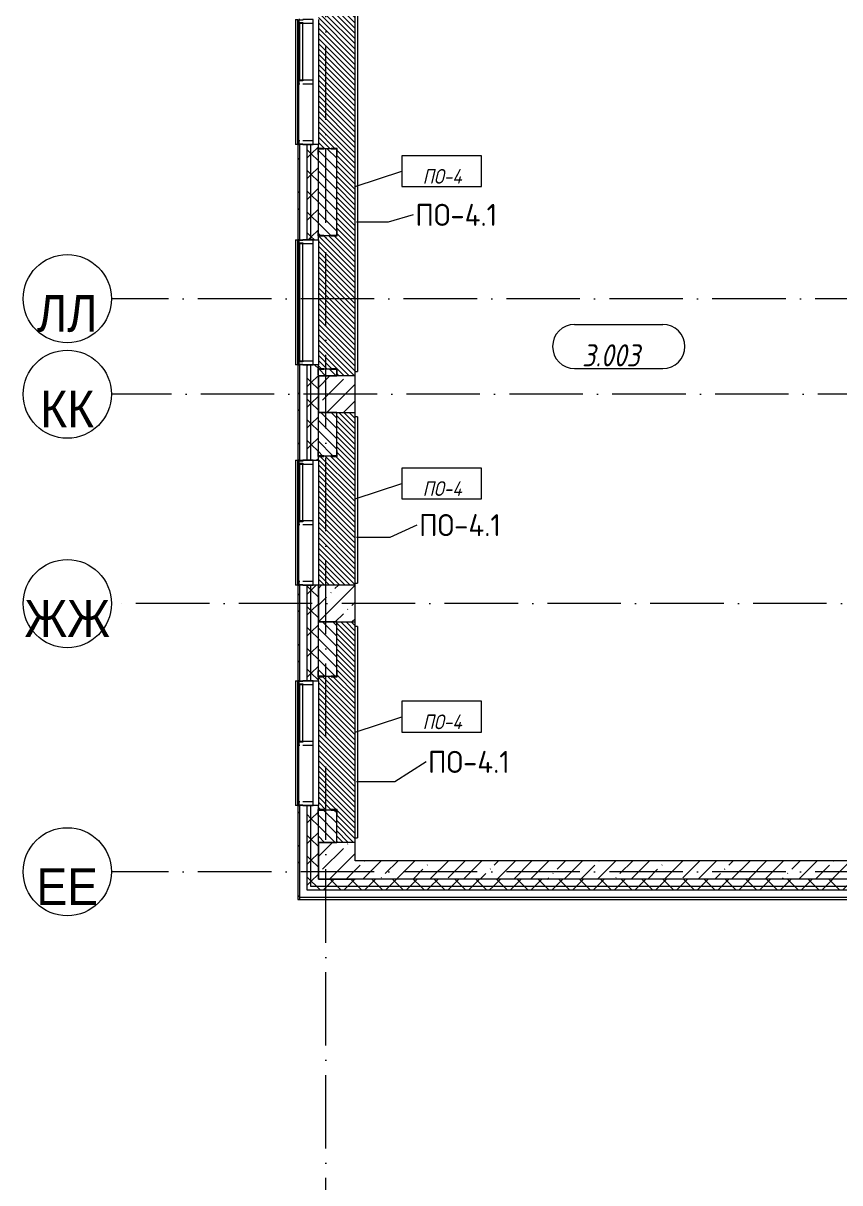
# Model space of a CAD drawing. Header units: millimetres. Extents: x -6467 to 106027, y -7090 to 195095.
# Drawn here: x -6358 to 4756, y 153661 to 169445 of the extents above; entities that cross this region are included whole.
import ezdxf

# ---------------------------------------------------------------- set-up
doc = ezdxf.new("R2010")
doc.units = ezdxf.units.MM
doc.linetypes.add('50_200_ШТРИХ_1Т_ш5_п1_п1_', pattern=[1400, 1000, -200, 0, -200])
for name, color, linetype, lineweight, true_color in [('A-AREA-IDEN-1', 7, 'Continuous', 9, 0xaaaaaa), ('A-FLOR-PATT-1', 7, 'Continuous', 5, 0xd61c12), ('A-GENM-1', 7, 'Continuous', 9, 0xaaaaaa), ('A-GENM-2', 7, 'Continuous', 20, 0xaaaaaa), ('A-WALL-2', 7, 'Continuous', 5, 0xaaaaaa), ('Оси-1', 7, 'Continuous', 20, 0xaaaaaa), ('Оси-2', 7, 'Continuous', 9, 0xaaaaaa), ('Оси-3', 7, '50_200_ШТРИХ_1Т_ш5_п1_п1_', 9, 0xaaaaaa)]:
    doc.layers.add(name, color=color, linetype=linetype, lineweight=lineweight, true_color=true_color)
for name, color, linetype, lineweight in [('A-FLOR', 7, 'Continuous', 9), ('A-FLOR-IDEN', 7, 'Continuous', 9), ('A-GLAZ', 7, 'Continuous', 5), ('A-GLAZ-CWMG', 7, 'Continuous', 9), ('A-GLAZ-CWMG-1', 7, 'Continuous', 20), ('A-WALL', 7, 'Continuous', 5), ('A-WALL-FNSH-1', 7, 'Continuous', 5), ('A-WALL-IDEN', 7, 'Continuous', 9), ('I-WALL', 7, 'Continuous', 5), ('S-COLS', 7, 'Continuous', 9), ('S-COLS-1', 7, 'Continuous', 5)]:
    doc.layers.add(name, color=color, linetype=linetype, lineweight=lineweight)
doc.styles.add('Arial', font='arial.ttf', dxfattribs={"width": 0.9, "height": 500})
doc.styles.add('GOST Common', font='', dxfattribs={"height": 300})
doc.styles.add('GOST Common_I', font='', dxfattribs={"width": 0.9, "height": 200})
doc.styles.add('ISOCPEUR_I_1', font='isocpeui.ttf', dxfattribs={"width": 0.85, "height": 2.5})
doc.styles.get('GOST Common').set_extended_font_data('GOST Common')
doc.styles.get('GOST Common_I').set_extended_font_data('GOST Common', italic=True)
pattern_1 = [(45, (109.45, 102614.03), (-228.0985, 228.0985), []), (45, (337.55, 102614.03), (-228.0985, 228.0985), [403.225, -80.645, 6.706, -73.939])]
pattern_2 = [(45, (109.45, 102614.03), (-141.42136, 141.42136), []), (135, (109.45, 102614.03), (-141.42136, -141.42136), [])]

# ---------------------------------------------------------------- blocks, each defined once
blk = doc.blocks.new('Прямоугольный импост - Импост структурный с накладкой - 180мм-22437111-АИ_План этажа Радиаторы_3')
at = {"layer": 'A-GLAZ-CWMG-1'}
for p, q in [((-50, 0), (-50, 17)), ((-50, 17), (0, 17)), ((0, 0), (-10, 0)), ((-10, 0), (-10, -40)), ((0, 17), (0, 0)), ((-50, -180), (-50, -40)), ((-10, -40), (0, -40)), ((0, -40), (0, -180)), ((0, -180), (-50, -180))]:
    blk.add_line(p, q, dxfattribs=at)
blk = doc.blocks.new('Прямоугольный импост - Импост структурный с накладкой - 180мм-V177-АИ_План этажа Радиаторы_3')
at = {"layer": 'A-GLAZ-CWMG'}
for p, q in [((-2717, 7957), (-2717, 8732)), ((-2700, 8732), (-2660, 8732)), ((-2700, 7957), (-2700, 8732)), ((-2660, 7957), (-2660, 8732)), ((-2520, 7957), (-2520, 8732)), ((-2660, 7957), (-2700, 7957))]:
    blk.add_line(p, q, dxfattribs=at)
blk = doc.blocks.new('Прямоугольный импост - Импост структурный с накладкой - 180мм-22437098-АИ_План этажа Радиаторы_3')
at = {"layer": 'A-GLAZ-CWMG-1'}
for p, q in [((-50, 0), (-50, 17)), ((-50, 17), (0, 17)), ((-40, 0), (-50, 0)), ((-40, -40), (-40, 0)), ((0, 0), (-10, 0)), ((-10, 0), (-10, -40)), ((0, 17), (0, 0)), ((-50, -180), (-50, -40)), ((-50, -40), (-40, -40)), ((-10, -40), (0, -40)), ((0, -40), (0, -180)), ((0, -180), (-50, -180))]:
    blk.add_line(p, q, dxfattribs=at)
blk = doc.blocks.new('Прямоугольный импост - Импост структурный с накладкой - 180мм-22437099-АИ_План этажа Радиаторы_3')
at = {"layer": 'A-GLAZ-CWMG-1'}
for p, q in [((0, 17), (-50, 17)), ((-50, 17), (-50, 0)), ((-50, 0), (-40, 0)), ((-40, 0), (-40, -40)), ((-10, -40), (-10, 0)), ((-10, 0), (0, 0)), ((0, 0), (0, 17)), ((-40, -40), (-50, -40)), ((-50, -40), (-50, -180)), ((0, -40), (-10, -40)), ((0, -180), (0, -40)), ((-50, -180), (0, -180))]:
    blk.add_line(p, q, dxfattribs=at)
blk = doc.blocks.new('Прямоугольный импост - Импост структурный с накладкой - 180мм-V178-АИ_План этажа Радиаторы_3')
at = {"layer": 'A-GLAZ-CWMG'}
for p, q in [((-2717, 62231), (-2717, 63831)), ((-2700, 63831), (-2660, 63831)), ((-2700, 62231), (-2700, 63831)), ((-2660, 62231), (-2660, 63831)), ((-2520, 62231), (-2520, 63831)), ((-2660, 62231), (-2700, 62231))]:
    blk.add_line(p, q, dxfattribs=at)
blk = doc.blocks.new('Прямоугольный импост - Импост структурный с накладкой - 180мм-V176-АИ_План этажа Радиаторы_3')
at = {"layer": 'A-GLAZ-CWMG'}
for p, q in [((6638, 55111), (5863, 55111)), ((6638, 54914), (5863, 54914))]:
    blk.add_line(p, q, dxfattribs=at)
blk = doc.blocks.new('Прямоугольный импост - Импост структурный с накладкой - 180мм-V179-АИ_План этажа Радиаторы_3')
at = {"layer": 'A-GLAZ-CWMG-1'}
for p, q in [((-25, 0), (-25, 17)), ((-25, 17), (25, 17)), ((-15, 0), (-25, 0)), ((-15, -40), (-15, 0)), ((25, 17), (25, 0)), ((-25, -180), (-25, -40)), ((-25, -40), (-15, -40)), ((25, -40), (25, -180)), ((25, -180), (-25, -180))]:
    blk.add_line(p, q, dxfattribs=at)
blk = doc.blocks.new('Прямоугольный импост - Импост структурный с накладкой - 180мм-22437157-АИ_План этажа Радиаторы_3')
at = {"layer": 'A-GLAZ-CWMG-1'}
for p, q in [((0, 17), (-50, 17)), ((-50, 17), (-50, 0)), ((-50, 0), (-40, 0)), ((-40, 0), (-40, -40)), ((-10, -40), (-10, 0)), ((-10, 0), (0, 0)), ((0, 0), (0, 17)), ((-40, -40), (-50, -40)), ((-50, -40), (-50, -180)), ((0, -40), (-10, -40)), ((0, -180), (0, -40)), ((-50, -180), (0, -180))]:
    blk.add_line(p, q, dxfattribs=at)
blk = doc.blocks.new('Фахверк _газобетон торцы_549 - Фахверк _газобетон торцы_-25581560-АИ_План этажа Радиаторы_3')
at = {"layer": 'A-GENM-2'}
for p, q in [((89406, 156989), (89325, 156989)), ((89325, 156989), (89325, 156983)), ((89325, 156983), (89400, 156983)), ((89400, 156983), (89400, 156908)), ((89400, 156908), (89406, 156908)), ((89406, 156908), (89406, 156989)), ((89406, 156808), (89400, 156808)), ((89400, 156808), (89400, 156733)), ((89406, 156727), (89406, 156808)), ((89400, 156733), (89325, 156733)), ((89325, 156733), (89325, 156727)), ((89325, 156727), (89406, 156727))]:
    blk.add_line(p, q, dxfattribs=at)
blk = doc.blocks.new('Фахверк _газобетон торцы_550 - Фахверк _газобетон торцы_-25581580-АИ_План этажа Радиаторы_3')
at = {"layer": 'A-GENM-2'}
for p, q in [((89406, 11135), (89325, 11135)), ((89325, 11135), (89325, 11129)), ((89325, 11129), (89400, 11129)), ((89400, 11129), (89400, 11054)), ((89400, 11054), (89406, 11054)), ((89406, 11054), (89406, 11135)), ((89400, 10954), (89400, 10879)), ((89406, 10954), (89400, 10954)), ((89406, 10873), (89406, 10954)), ((89400, 10879), (89325, 10879)), ((89325, 10879), (89325, 10873)), ((89325, 10873), (89406, 10873))]:
    blk.add_line(p, q, dxfattribs=at)
blk = doc.blocks.new('Фахверк _газобетон торцы_551 - Фахверк _газобетон торцы_-25581600-АИ_План этажа Радиаторы_3')
at = {"layer": 'A-GENM-2'}
for p, q in [((89406, 156989), (89325, 156989)), ((89325, 156989), (89325, 156983)), ((89325, 156983), (89400, 156983)), ((89400, 156983), (89400, 156908)), ((89400, 156908), (89406, 156908)), ((89406, 156908), (89406, 156989)), ((89406, 156808), (89400, 156808)), ((89400, 156808), (89400, 156733)), ((89406, 156727), (89406, 156808)), ((89400, 156733), (89325, 156733)), ((89325, 156733), (89325, 156727)), ((89325, 156727), (89406, 156727))]:
    blk.add_line(p, q, dxfattribs=at)
blk = doc.blocks.new('Фахверк _газобетон торцы_552 - Фахверк _газобетон торцы_-25581620-АИ_План этажа Радиаторы_3')
at = {"layer": 'A-GENM-2'}
for p, q in [((89406, 11135), (89325, 11135)), ((89325, 11135), (89325, 11129)), ((89325, 11129), (89400, 11129)), ((89400, 11129), (89400, 11054)), ((89400, 11054), (89406, 11054)), ((89406, 11054), (89406, 11135)), ((89400, 10954), (89400, 10879)), ((89406, 10954), (89400, 10954)), ((89406, 10873), (89406, 10954)), ((89400, 10879), (89325, 10879)), ((89325, 10879), (89325, 10873)), ((89325, 10873), (89406, 10873))]:
    blk.add_line(p, q, dxfattribs=at)
blk = doc.blocks.new('Фахверк _газобетон торцы_553 - Фахверк _газобетон торцы_-25581640-АИ_План этажа Радиаторы_3')
at = {"layer": 'A-GENM-2'}
for p, q in [((89406, 11135), (89325, 11135)), ((89325, 11135), (89325, 11129)), ((89325, 11129), (89400, 11129)), ((89400, 11129), (89400, 11054)), ((89400, 11054), (89406, 11054)), ((89406, 11054), (89406, 11135)), ((89400, 10954), (89400, 10879)), ((89406, 10954), (89400, 10954)), ((89406, 10873), (89406, 10954)), ((89400, 10879), (89325, 10879)), ((89325, 10879), (89325, 10873)), ((89325, 10873), (89406, 10873))]:
    blk.add_line(p, q, dxfattribs=at)
blk = doc.blocks.new('Фахверк _газобетон торцы_554 - Фахверк _газобетон торцы_-25581660-АИ_План этажа Радиаторы_3')
at = {"layer": 'A-GENM-2'}
for p, q in [((89406, 156989), (89325, 156989)), ((89325, 156989), (89325, 156983)), ((89325, 156983), (89400, 156983)), ((89400, 156983), (89400, 156908)), ((89400, 156908), (89406, 156908)), ((89406, 156908), (89406, 156989)), ((89406, 156808), (89400, 156808)), ((89400, 156808), (89400, 156733)), ((89406, 156727), (89406, 156808)), ((89400, 156733), (89325, 156733)), ((89325, 156733), (89325, 156727)), ((89325, 156727), (89406, 156727))]:
    blk.add_line(p, q, dxfattribs=at)
blk = doc.blocks.new('Фахверк _газобетон торцы_581 - Фахверк _газобетон торцы_-25582200-АИ_План этажа Радиаторы_3')
at = {"layer": 'A-GENM-2'}
for p, q in [((89406, 156989), (89325, 156989)), ((89325, 156989), (89325, 156983)), ((89325, 156983), (89400, 156983)), ((89400, 156983), (89400, 156908)), ((89400, 156908), (89406, 156908)), ((89406, 156908), (89406, 156989)), ((89406, 156808), (89400, 156808)), ((89400, 156808), (89400, 156733)), ((89406, 156727), (89406, 156808)), ((89400, 156733), (89325, 156733)), ((89325, 156733), (89325, 156727)), ((89325, 156727), (89406, 156727))]:
    blk.add_line(p, q, dxfattribs=at)
blk = doc.blocks.new('Фахверк _газобетон торцы_723 - Фахверк _газобетон торцы_-25586815-АИ_План этажа Радиаторы_3')
at = {"layer": 'A-GENM-2'}
for p, q in [((89406, 156989), (89325, 156989)), ((89325, 156989), (89325, 156983)), ((89325, 156983), (89400, 156983)), ((89400, 156983), (89400, 156908)), ((89400, 156908), (89406, 156908)), ((89406, 156908), (89406, 156989)), ((89406, 156808), (89400, 156808)), ((89400, 156808), (89400, 156733)), ((89406, 156727), (89406, 156808)), ((89400, 156733), (89325, 156733)), ((89325, 156733), (89325, 156727)), ((89325, 156727), (89406, 156727))]:
    blk.add_line(p, q, dxfattribs=at)
blk = doc.blocks.new('Фахверк _газобетон торцы_725 - Фахверк _газобетон торцы_-25586855-АИ_План этажа Радиаторы_3')
at = {"layer": 'A-GENM-2'}
for p, q in [((89406, 156989), (89325, 156989)), ((89325, 156989), (89325, 156983)), ((89325, 156983), (89400, 156983)), ((89400, 156983), (89400, 156908)), ((89400, 156908), (89406, 156908)), ((89406, 156908), (89406, 156989)), ((89406, 156808), (89400, 156808)), ((89400, 156808), (89400, 156733)), ((89406, 156727), (89406, 156808)), ((89400, 156733), (89325, 156733)), ((89325, 156733), (89325, 156727)), ((89325, 156727), (89406, 156727))]:
    blk.add_line(p, q, dxfattribs=at)
blk = doc.blocks.new('Отлив_СКБ - Отлив витража-V314-АИ_План этажа Радиаторы_3')
at = {"layer": 'A-GLAZ'}
for p, q in [((0, 67), (0, 100)), ((1700, 100), (0, 100)), ((0, 2), (10, 2)), ((865, 2), (875, 2)), ((1650, 2), (1660, 2)), ((1690, 2), (1700, 2)), ((1700, 100), (1700, 67))]:
    blk.add_line(p, q, dxfattribs=at)
blk = doc.blocks.new('Отлив_СКБ - Отлив витража-V315-АИ_План этажа Радиаторы_3')
at = {"layer": 'A-GLAZ'}
for p, q in [((0, 67), (0, 100)), ((1700, 100), (0, 100)), ((0, 2), (10, 2)), ((40, 2), (50, 2)), ((1650, 2), (1660, 2)), ((1690, 2), (1700, 2)), ((1700, 100), (1700, 67))]:
    blk.add_line(p, q, dxfattribs=at)
blk = doc.blocks.new('Отлив_СКБ - Отлив витража-V321-АИ_План этажа Радиаторы_3')
at = {"layer": 'A-GLAZ'}
for p, q in [((0, 67), (0, 100)), ((1700, 100), (0, 100)), ((0, 2), (10, 2)), ((865, 2), (875, 2)), ((1650, 2), (1660, 2)), ((1690, 2), (1700, 2)), ((1700, 100), (1700, 67)), ((1700, 21), (1700, 2)), ((1700, 2), (1700, 0))]:
    blk.add_line(p, q, dxfattribs=at)
blk = doc.blocks.new('Ось сетки - Круг_Ø6_00__ISO-2_5_0_9K_-17386508-АИ_План этажа Радиаторы_3')
at = {"layer": 'Оси-1'}
blk.add_circle((0, 0), 3, dxfattribs=at)
blk = doc.blocks.new('AAR_СКБ_Марка_помещения_1_5 ммп - Номер-27962133-АИ_План этажа Радиаторы_3')
at = {"layer": 'A-AREA-IDEN-1'}
for p, q in [((-2.987, 3), (3.013, 3)), ((-2.987, 0), (3.013, 0))]:
    blk.add_line(p, q, dxfattribs=at)
for centre, start, end in [((-2.987, 1.5), 90, 270), ((3.013, 1.5), 270, 90)]:
    blk.add_arc(centre, 1.5, start, end, dxfattribs=at)
blk = doc.blocks.new('AAR_СКБ_Марка_Перекрытия_1 мм - Марка пола-27961726-АИ_План этажа Радиаторы_3')
at = {"layer": 'A-FLOR-IDEN'}
for p, q in [((2.723, 2.101), (-2.69, 2.101)), ((-2.69, 2.101), (-2.69, 0)), ((2.723, 0), (2.723, 2.101)), ((-2.69, 0), (2.723, 0))]:
    blk.add_line(p, q, dxfattribs=at)

msp = doc.modelspace()

# ---------------------------------------------------------------- hatches: boundary and pattern name
at = {"layer": 'A-FLOR-PATT-1'}
h = msp.add_hatch(dxfattribs=at)
h.set_pattern_fill('FP_320', color=256, style=0, pattern_type=2)
h.set_pattern_definition([(315, (-2090.55, 167219.73), (35.3553, 35.3553), [])])
h.paths.add_polyline_path([(-2091, 164645), (-1841, 164645), (-1841, 169795), (-2091, 169795), (-2091, 169630), (-2085, 169630), (-2087, 169549), (-2166, 169549), (-2166, 169555), (-2266, 169555), (-2266, 169549), (-2341, 169549), (-2340, 167741), (-2266, 167741), (-2266, 167735), (-2166, 167735), (-2166, 167741), (-2085, 167741), (-2087, 167660), (-2091, 167660), (-2091, 166630), (-2085, 166630), (-2087, 166549), (-2166, 166549), (-2166, 166555), (-2266, 166555), (-2266, 166549), (-2341, 166549), (-2341, 164741), (-2266, 164741), (-2266, 164735), (-2166, 164735), (-2166, 164741), (-2085, 164741), (-2087, 164660), (-2091, 164660)])
h = msp.add_hatch(dxfattribs=at)
h.set_pattern_fill('FP_321', color=256, style=0, pattern_type=2)
h.set_pattern_definition([(315, (-2090.55, 162969.73), (35.3553, 35.3553), [])])
h.paths.add_polyline_path([(-2091, 161795), (-1841, 161795), (-1841, 164145), (-2091, 164145), (-2091, 163630), (-2085, 163630), (-2087, 163549), (-2166, 163549), (-2166, 163555), (-2266, 163555), (-2266, 163549), (-2341, 163549), (-2341, 161795)])
h = msp.add_hatch(dxfattribs=at)
h.set_pattern_fill('FP_322', color=256, style=0, pattern_type=2)
h.set_pattern_definition([(315, (-2090.55, 159794.9), (35.3553, 35.3553), [])])
h.paths.add_polyline_path([(-2091, 158295), (-1841, 158295), (-1841, 161295), (-2091, 161295), (-2091, 160630), (-2085, 160630), (-2087, 160549), (-2166, 160549), (-2166, 160555), (-2266, 160555), (-2266, 160549), (-2341, 160549), (-2340, 158741), (-2266, 158741), (-2266, 158735), (-2166, 158735), (-2166, 158741), (-2085, 158741), (-2087, 158660), (-2091, 158660), (-2091, 158606)])
at = {"layer": 'A-WALL'}
h = msp.add_hatch(dxfattribs=at)
h.set_pattern_fill('FP_122', color=256, style=0, pattern_type=2)
h.set_pattern_definition(pattern_2)
h.paths.add_polyline_path([(-2491, 157645), (-2441, 157645), (-2441, 158795), (-2491, 158795), (-2491, 157903)])
h.paths.add_polyline_path([(-2491, 160495), (-2441, 160495), (-2441, 161795), (-2491, 161795), (-2491, 160715)])
h.paths.add_polyline_path([(-2491, 163495), (-2441, 163495), (-2441, 164795), (-2491, 164795), (-2491, 163528)])
h.paths.add_polyline_path([(-2441, 166495), (-2441, 167795), (-2491, 167795), (-2491, 166495)])
h.paths.add_polyline_path([(-2491, 169495), (-2441, 169495), (-2441, 170695), (-2491, 170695), (-2491, 169856)])
h.paths.add_polyline_path([(-2491, 172395), (-2441, 172395), (-2441, 173695), (-2491, 173695), (-2491, 173372)])
h.paths.add_polyline_path([(-2441, 175395), (-2441, 176695), (-2491, 176695), (-2491, 175395)])
h.paths.add_polyline_path([(-2441, 178395), (-2441, 179695), (-2491, 179695), (-2491, 178395)])
h.paths.add_polyline_path([(-2441, 181395), (-2441, 182595), (-2491, 182595), (-2491, 181395)])
h.paths.add_polyline_path([(-2441, 184295), (-2441, 185695), (-2491, 185695), (-2491, 184295)])
h.paths.add_polyline_path([(-2491, 187395), (-2441, 187395), (-2441, 188445), (-2491, 188445), (-2491, 187434)])
h = msp.add_hatch(dxfattribs=at)
h.set_pattern_fill('FP_122', color=256, style=0, pattern_type=2)
h.set_pattern_definition(pattern_2)
h.paths.add_polyline_path([(-2341, 157695), (-2341, 158795), (-2441, 158795), (-2441, 157695)])
h.paths.add_polyline_path([(-2341, 160495), (-2341, 161795), (-2441, 161795), (-2441, 160495)])
h.paths.add_polyline_path([(-2341, 163495), (-2341, 164795), (-2441, 164795), (-2441, 163495)])
h.paths.add_polyline_path([(-2341, 166495), (-2341, 167795), (-2441, 167795), (-2441, 166495)])
h.paths.add_polyline_path([(-2341, 169495), (-2341, 170695), (-2441, 170695), (-2441, 169495)])
h.paths.add_polyline_path([(-2341, 172395), (-2341, 173695), (-2441, 173695), (-2441, 172395)])
h.paths.add_polyline_path([(-2441, 175395), (-2341, 175395), (-2341, 176695), (-2441, 176695), (-2441, 175481)])
h.paths.add_polyline_path([(-2441, 178395), (-2341, 178395), (-2341, 179695), (-2441, 179695), (-2441, 178997)])
h.paths.add_polyline_path([(-2441, 181395), (-2341, 181395), (-2341, 182595), (-2441, 182595), (-2441, 181809)])
h.paths.add_polyline_path([(-2341, 184295), (-2341, 185695), (-2441, 185695), (-2441, 184295)])
h.paths.add_polyline_path([(-2341, 187395), (-2341, 188395), (-2441, 188395), (-2441, 187395)])
h = msp.add_hatch(dxfattribs=at)
h.set_pattern_fill('FP_1', color=256, style=0, pattern_type=2)
h.set_pattern_definition(pattern_1)
h.paths.add_polyline_path([(5409, 157795), (5409, 158045), (-1841, 158045), (-1841, 157795), (2876, 157795)])
h = msp.add_hatch(dxfattribs=at)
h.set_pattern_fill('FP_122', color=256, style=0, pattern_type=2)
h.set_pattern_definition(pattern_2)
h.paths.add_polyline_path([(74459, 157645), (74459, 157695), (68199, 157695), (68199, 157645), (74418, 157645)])
h.paths.add_polyline_path([(67059, 157645), (67324, 157645), (67324, 157695), (67059, 157695), (67059, 157689)])
h.paths.add_polyline_path([(66559, 157645), (66559, 157695), (65018, 157695), (65018, 157645), (65734, 157645)])
h.paths.add_polyline_path([(64143, 157645), (64143, 157695), (62809, 157695), (62809, 157645), (64080, 157645)])
h.paths.add_polyline_path([(60771, 157645), (61109, 157645), (61109, 157695), (59809, 157695), (59809, 157645)])
h.paths.add_polyline_path([(58109, 157645), (58109, 157695), (56809, 157695), (56809, 157645), (57463, 157645)])
h.paths.add_polyline_path([(55109, 157645), (55109, 157695), (53809, 157695), (53809, 157645), (54155, 157645)])
h.paths.add_polyline_path([(50847, 157645), (52109, 157645), (52109, 157695), (50809, 157695), (50809, 157645)])
h.paths.add_polyline_path([(49109, 157645), (49109, 157695), (47809, 157695), (47809, 157645), (48365, 157645)])
h.paths.add_polyline_path([(45057, 157645), (46109, 157645), (46109, 157695), (44509, 157695), (44509, 157645)])
h.paths.add_polyline_path([(42809, 157645), (42809, 157695), (41509, 157695), (41509, 157645), (42576, 157645)])
h.paths.add_polyline_path([(39267, 157645), (39809, 157645), (39809, 157695), (38509, 157695), (38509, 157645)])
h.paths.add_polyline_path([(36809, 157645), (36809, 157695), (35509, 157695), (35509, 157645), (35959, 157645)])
h.paths.add_polyline_path([(33809, 157645), (33809, 157695), (32509, 157695), (32509, 157645), (32651, 157645)])
h.paths.add_polyline_path([(29509, 157645), (30809, 157645), (30809, 157695), (29509, 157695)])
h.paths.add_polyline_path([(27809, 157645), (27809, 157695), (26509, 157695), (26509, 157645), (27688, 157645)])
h.paths.add_polyline_path([(24809, 157645), (24809, 157695), (23509, 157695), (23509, 157645), (24380, 157645)])
h.paths.add_polyline_path([(21072, 157645), (21809, 157645), (21809, 157695), (20509, 157695), (20509, 157645)])
h.paths.add_polyline_path([(18809, 157645), (18809, 157695), (17509, 157695), (17509, 157645), (17763, 157645)])
h.paths.add_polyline_path([(16109, 157645), (16634, 157645), (16634, 157695), (6797, 157695), (6797, 157645), (12801, 157645)])
h.paths.add_polyline_path([(5922, 157645), (5922, 157695), (-2441, 157695), (-2441, 157645), (2876, 157645)])
h = msp.add_hatch(dxfattribs=at)
h.set_pattern_fill('FP_122', color=256, style=0, pattern_type=2)
h.set_pattern_definition(pattern_2)
h.paths.add_polyline_path([(74509, 157695), (74509, 157795), (68199, 157795), (68199, 157695), (74459, 157695)])
h.paths.add_polyline_path([(65018, 157695), (66559, 157695), (66559, 157795), (65018, 157795)])
h.paths.add_polyline_path([(64080, 157695), (64143, 157695), (64143, 157795), (62809, 157795), (62809, 157695), (63253, 157695)])
h.paths.add_polyline_path([(67059, 157695), (67324, 157695), (67324, 157795), (67059, 157795), (67059, 157784)])
h.paths.add_polyline_path([(60771, 157695), (61109, 157695), (61109, 157795), (59809, 157795), (59809, 157695)])
h.paths.add_polyline_path([(58109, 157695), (58109, 157795), (56809, 157795), (56809, 157695), (57463, 157695)])
h.paths.add_polyline_path([(55109, 157695), (55109, 157795), (53809, 157795), (53809, 157695), (54155, 157695)])
h.paths.add_polyline_path([(52109, 157695), (52109, 157795), (50809, 157795), (50809, 157695), (50847, 157695)])
h.paths.add_polyline_path([(47809, 157695), (49109, 157695), (49109, 157795), (47809, 157795)])
h.paths.add_polyline_path([(42809, 157695), (42809, 157795), (41509, 157795), (41509, 157695), (42576, 157695)])
h.paths.add_polyline_path([(45884, 157695), (46109, 157695), (46109, 157795), (44509, 157795), (44509, 157695), (45057, 157695)])
h.paths.add_polyline_path([(39809, 157695), (39809, 157795), (38509, 157795), (38509, 157695), (39267, 157695)])
h.paths.add_polyline_path([(36809, 157695), (36809, 157795), (35509, 157795), (35509, 157695), (35959, 157695)])
h.paths.add_polyline_path([(32651, 157695), (33809, 157695), (33809, 157795), (32509, 157795), (32509, 157695)])
h.paths.add_polyline_path([(30170, 157695), (30809, 157695), (30809, 157795), (29509, 157795), (29509, 157695)])
h.paths.add_polyline_path([(27809, 157695), (27809, 157795), (26509, 157795), (26509, 157695), (27688, 157695)])
h.paths.add_polyline_path([(24809, 157695), (24809, 157795), (23509, 157795), (23509, 157695), (24380, 157695)])
h.paths.add_polyline_path([(21072, 157695), (21809, 157695), (21809, 157795), (20509, 157795), (20509, 157695)])
h.paths.add_polyline_path([(18809, 157695), (18809, 157795), (17509, 157795), (17509, 157695), (17763, 157695)])
h.paths.add_polyline_path([(16109, 157695), (16634, 157695), (16634, 157795), (6797, 157795), (6797, 157695), (12801, 157695)])
h.paths.add_polyline_path([(5922, 157695), (5922, 157795), (-2341, 157795), (-2341, 157695), (2876, 157695)])
at = {"layer": 'A-WALL-2'}
h = msp.add_hatch(dxfattribs=at)
h.set_pattern_fill('FP_121', color=256, style=0, pattern_type=2)
h.set_pattern_definition([(135, (109.45, 102614.03), (-342.1478, -342.1478), []), (135, (337.55, 102614.03), (-342.1478, -342.1478), [])])
h.paths.add_polyline_path([(-2618, 157518), (-2591, 157518), (-2591, 158795), (-2618, 158795), (-2618, 157903)])
h.paths.add_polyline_path([(-2618, 160495), (-2591, 160495), (-2591, 161795), (-2618, 161795), (-2618, 160715)])
h.paths.add_polyline_path([(-2591, 163495), (-2591, 164795), (-2618, 164795), (-2618, 163495)])
h.paths.add_polyline_path([(-2591, 166495), (-2591, 167795), (-2618, 167795), (-2618, 166495)])
h.paths.add_polyline_path([(-2591, 169495), (-2591, 170695), (-2618, 170695), (-2618, 169495)])
h.paths.add_polyline_path([(-2618, 172395), (-2591, 172395), (-2591, 173695), (-2618, 173695), (-2618, 173372)])
h.paths.add_polyline_path([(-2591, 175395), (-2591, 176695), (-2618, 176695), (-2618, 175395)])
h.paths.add_polyline_path([(-2591, 178395), (-2591, 179695), (-2618, 179695), (-2618, 178395)])
h.paths.add_polyline_path([(-2591, 181395), (-2591, 182595), (-2618, 182595), (-2618, 181395)])
h.paths.add_polyline_path([(-2591, 184295), (-2591, 185695), (-2618, 185695), (-2618, 184295)])
h.paths.add_polyline_path([(-2591, 187395), (-2591, 188572), (-2618, 188572), (-2618, 187395)])
at = {"layer": 'I-WALL'}
h = msp.add_hatch(dxfattribs=at)
h.set_pattern_fill('FP_2', color=256, style=0, pattern_type=2)
h.set_pattern_definition([(135, (109.45, 102614.03), (-70.71068, -70.71068), [])])
h.paths.add_polyline_path([(-2091, 158295), (-2091, 158735), (-2341, 158735), (-2341, 158295)])
h.paths.add_polyline_path([(-2341, 160555), (-2091, 160555), (-2091, 161295), (-2341, 161295), (-2341, 160715)])
h.paths.add_polyline_path([(-2091, 163555), (-2091, 164145), (-2341, 164145), (-2341, 163555)])
h.paths.add_polyline_path([(-2341, 164645), (-2091, 164645), (-2091, 164735), (-2341, 164735)])
h.paths.add_polyline_path([(-2341, 166555), (-2091, 166555), (-2091, 167735), (-2341, 167735), (-2341, 167043)])
h.paths.add_polyline_path([(-2341, 169555), (-2091, 169555), (-2091, 169795), (-2341, 169795)])
h.paths.add_polyline_path([(-2091, 170295), (-2091, 170635), (-2341, 170635), (-2341, 170295), (-2262, 170295)])
h.paths.add_polyline_path([(-2091, 172455), (-2091, 173635), (-2341, 173635), (-2341, 172455)])
h.paths.add_polyline_path([(-2091, 175455), (-2091, 175645), (-2341, 175645), (-2341, 175455)])
h.paths.add_polyline_path([(-2341, 176145), (-2091, 176145), (-2091, 176635), (-2341, 176635), (-2341, 176184)])
h.paths.add_polyline_path([(-2091, 178455), (-2091, 178945), (-2341, 178945), (-2341, 178455)])
h.paths.add_polyline_path([(-2091, 179445), (-2091, 179635), (-2341, 179635), (-2341, 179445)])
h.paths.add_polyline_path([(-2341, 181455), (-2091, 181455), (-2091, 182535), (-2341, 182535), (-2341, 181809)])
h.paths.add_polyline_path([(-2341, 184355), (-2091, 184355), (-2091, 184395), (-2341, 184395)])
h.paths.add_polyline_path([(-2091, 184895), (-2091, 185635), (-2341, 185635), (-2341, 184895)])
h.paths.add_polyline_path([(-2091, 187455), (-2091, 187795), (-2341, 187795), (-2341, 187455)])
at = {"layer": 'S-COLS-1'}
h = msp.add_hatch(dxfattribs=at)
h.set_pattern_fill('FP_1', color=256, style=0, pattern_type=2)
h.set_pattern_definition(pattern_1)
h.paths.add_polyline_path([(-2091, 164145), (-1841, 164145), (-1841, 164645), (-2341, 164645), (-2341, 164145)])
h = msp.add_hatch(dxfattribs=at)
h.set_pattern_fill('FP_1', color=256, style=0, pattern_type=2)
h.set_pattern_definition(pattern_1)
h.paths.add_polyline_path([(-2341, 161295), (-1841, 161295), (-1841, 161795), (-2341, 161795)])
h = msp.add_hatch(dxfattribs=at)
h.set_pattern_fill('FP_1', color=256, style=0, pattern_type=2)
h.set_pattern_definition(pattern_1)
h.paths.add_polyline_path([(-2341, 157795), (-1841, 157795), (-1841, 158295), (-2341, 158295), (-2341, 157903)])

# ---------------------------------------------------------------- linework, layer by layer
at = {"layer": 'A-FLOR'}
for p, q in [((-1841, 164645), (-1841, 169795)), ((-2341, 169495), (-2341, 167795)), ((-2341, 166495), (-2341, 164795)), ((-1841, 161795), (-1841, 164145)), ((-2341, 163495), (-2341, 161795)), ((-1841, 158295), (-1841, 161295)), ((-2341, 160495), (-2341, 158795))]:
    msp.add_line(p, q, dxfattribs=at)
at = {"layer": 'A-FLOR-IDEN'}
for p, q in [((-1841, 167220), (-1203, 167430)), ((-1841, 162970), (-1203, 163180)), ((-1841, 159795), (-1203, 160005))]:
    msp.add_line(p, q, dxfattribs=at)
at = {"layer": 'A-WALL'}
for p, q in [((-1806, 169735), (-1806, 164705)), ((-2618, 167795), (-2618, 169495)), ((-2591, 166495), (-2591, 167795)), ((-2491, 166495), (-2491, 167795)), ((-2441, 166495), (-2441, 167795)), ((-2091, 167735), (-2341, 167735)), ((-2091, 166555), (-2091, 167735)), ((-2341, 166555), (-2091, 166555)), ((-2618, 164795), (-2618, 166495)), ((-2591, 163495), (-2591, 164795)), ((-2491, 163495), (-2491, 164795)), ((-2441, 163495), (-2441, 164795)), ((-2091, 164735), (-2341, 164735)), ((-2341, 164645), (-2091, 164645)), ((-2091, 164645), (-2091, 164735)), ((-1841, 164705), (-1806, 164705)), ((-2091, 164145), (-2341, 164145)), ((-2091, 163555), (-2091, 164145)), ((-1806, 164085), (-1841, 164085)), ((-1806, 164085), (-1806, 161825)), ((-2341, 163555), (-2091, 163555)), ((-2618, 161795), (-2618, 163495)), ((-2591, 160495), (-2591, 161795)), ((-2491, 160495), (-2491, 161795)), ((-2441, 160495), (-2441, 161795)), ((-1841, 161825), (-1806, 161825)), ((-2091, 161295), (-2341, 161295)), ((-2091, 160555), (-2091, 161295)), ((-1806, 161235), (-1841, 161235)), ((-1806, 161235), (-1806, 158355)), ((-2341, 160555), (-2091, 160555)), ((-2618, 158795), (-2618, 160495)), ((-2591, 157518), (-2591, 158795)), ((-2491, 157645), (-2491, 158795)), ((-2441, 157695), (-2441, 158795)), ((-2091, 158735), (-2341, 158735)), ((-2091, 158295), (-2091, 158735)), ((-1841, 158355), (-1806, 158355)), ((-2341, 158295), (-2091, 158295)), ((5409, 158045), (-1841, 158045)), ((5922, 157695), (-2441, 157695)), ((5922, 157545), (-2591, 157545)), ((5922, 157645), (-2491, 157645))]:
    msp.add_line(p, q, dxfattribs=at)
at = {"layer": 'A-WALL-FNSH-1'}
for p, q in [((-2618, 167795), (-2618, 166495)), ((-2341, 167795), (-2618, 167795)), ((-2341, 166495), (-2341, 167795)), ((-2618, 166495), (-2341, 166495)), ((-2618, 164795), (-2618, 163495)), ((-2341, 164795), (-2618, 164795)), ((-2341, 163495), (-2341, 164795)), ((-2618, 163495), (-2341, 163495)), ((-2618, 161795), (-2618, 160495)), ((-2341, 161795), (-2618, 161795)), ((-2341, 160495), (-2341, 161795)), ((-2618, 160495), (-2341, 160495)), ((-2618, 158795), (-2618, 157518)), ((-2341, 158795), (-2618, 158795)), ((-2341, 157795), (-2341, 158795)), ((5922, 157795), (-2341, 157795)), ((-2618, 157518), (5922, 157518))]:
    msp.add_line(p, q, dxfattribs=at)
at = {"layer": 'A-WALL-IDEN'}
for p, q in [((-1388, 166742), (-1046, 166840)), ((-1823, 166742), (-1388, 166742)), ((-1362, 162450), (-995, 162617)), ((-1823, 162450), (-1362, 162450)), ((-1302, 159124), (-874, 159394)), ((-1823, 159124), (-1302, 159124))]:
    msp.add_line(p, q, dxfattribs=at)
at = {"layer": 'S-COLS'}
for p, q in [((-2091, 164645), (-2341, 164645)), ((-2341, 164145), (-2091, 164145)), ((-2341, 161295), (-2091, 161295))]:
    msp.add_line(p, q, dxfattribs=at)
at = {"layer": 'S-COLS-1'}
for p, q in [((-2341, 164645), (-2341, 164145)), ((-1841, 164645), (-2091, 164645)), ((-1841, 164145), (-1841, 164645)), ((-2091, 164145), (-1841, 164145)), ((-1841, 161795), (-2341, 161795)), ((-2341, 161795), (-2341, 161295)), ((-1841, 161295), (-1841, 161795)), ((-2091, 161295), (-1841, 161295)), ((-1841, 158295), (-2341, 158295)), ((-2341, 158295), (-2341, 157795)), ((-1841, 158045), (-1841, 158295)), ((-2341, 157795), (-1841, 157795))]:
    msp.add_line(p, q, dxfattribs=at)
at = {"layer": 'Оси-3'}
for p, q in [((-2241, 96724), (-2241, 193895)), ((104827, 165695), (-5158, 165695)), ((5459, 164395), (-5158, 164395)), ((74582, 161545), (-5158, 161545)), ((104827, 157895), (-5158, 157895))]:
    msp.add_line(p, q, dxfattribs=at)

# ---------------------------------------------------------------- block references
at = {"layer": 'A-AREA-IDEN-1', "xscale": 199.9999999999999, "yscale": 199.9999999999999, "zscale": 199.9999999999999}
msp.add_blockref('AAR_СКБ_Марка_помещения_1_5 ммп - Номер-27962133-АИ_План этажа Радиаторы_3', (1744, 164745), dxfattribs=at)
at = {"layer": 'A-FLOR-IDEN', "xscale": 199.9999999999999, "yscale": 199.9999999999999, "zscale": 199.9999999999999}
for p in [(-665, 167220), (-665, 162970), (-665, 159795)]:
    msp.add_blockref('AAR_СКБ_Марка_Перекрытия_1 мм - Марка пола-27961726-АИ_План этажа Радиаторы_3', p, dxfattribs=at)
at = {"layer": 'A-GENM-1'}
for name, p, rotation in [('Фахверк _газобетон торцы_549 - Фахверк _газобетон торцы_-25581560-АИ_План этажа Радиаторы_3', (154643, 78335), 89.9999999999999), ('Фахверк _газобетон торцы_550 - Фахверк _газобетон торцы_-25581580-АИ_План этажа Радиаторы_3', (-13219, 255955), 270.0000000000001), ('Фахверк _газобетон торцы_551 - Фахверк _газобетон торцы_-25581600-АИ_План этажа Радиаторы_3', (154643, 75335), 89.9999999999999), ('Фахверк _газобетон торцы_552 - Фахверк _газобетон торцы_-25581620-АИ_План этажа Радиаторы_3', (-13219, 252955), 270.0000000000001), ('Фахверк _газобетон торцы_553 - Фахверк _газобетон торцы_-25581640-АИ_План этажа Радиаторы_3', (-13219, 249955), 270.0000000000001), ('Фахверк _газобетон торцы_554 - Фахверк _газобетон торцы_-25581660-АИ_План этажа Радиаторы_3', (154643, 69335), 89.9999999999999), ('Фахверк _газобетон торцы_581 - Фахверк _газобетон торцы_-25582200-АИ_План этажа Радиаторы_3', (154643, 69335), 89.9999999999999), ('Фахверк _газобетон торцы_723 - Фахверк _газобетон торцы_-25586815-АИ_План этажа Радиаторы_3', (154643, 69335), 89.9999999999999), ('Фахверк _газобетон торцы_725 - Фахверк _газобетон торцы_-25586855-АИ_План этажа Радиаторы_3', (154643, 69335), 89.9999999999999)]:
    msp.add_blockref(name, p, dxfattribs=dict(at, rotation=rotation))
at = {"layer": 'A-GLAZ', "rotation": 89.99999999999972}
for name, p in [('Отлив_СКБ - Отлив витража-V314-АИ_План этажа Радиаторы_3', (-2551, 167795)), ('Отлив_СКБ - Отлив витража-V315-АИ_План этажа Радиаторы_3', (-2551, 164795)), ('Отлив_СКБ - Отлив витража-V321-АИ_План этажа Радиаторы_3', (-2551, 161795)), ('Отлив_СКБ - Отлив витража-V314-АИ_План этажа Радиаторы_3', (-2551, 158795))]:
    msp.add_blockref(name, p, dxfattribs=at)
at = {"layer": 'A-GLAZ-CWMG'}
for name, p, rotation in [('Прямоугольный импост - Импост структурный с накладкой - 180мм-22437157-АИ_План этажа Радиаторы_3', (-2591, 169495), 89.99999999999775), ('Прямоугольный импост - Импост структурный с накладкой - 180мм-V176-АИ_План этажа Радиаторы_3', (-57522, 174483), 269.9999999999995), ('Прямоугольный импост - Импост структурный с накладкой - 180мм-22437099-АИ_План этажа Радиаторы_3', (-2591, 166495), 89.99999999999775), ('Прямоугольный импост - Импост структурный с накладкой - 180мм-22437157-АИ_План этажа Радиаторы_3', (-2591, 163495), 89.99999999999775), ('Прямоугольный импост - Импост структурный с накладкой - 180мм-V176-АИ_План этажа Радиаторы_3', (-57522, 168483), 269.9999999999995), ('Прямоугольный импост - Импост структурный с накладкой - 180мм-22437157-АИ_План этажа Радиаторы_3', (-2591, 160495), 89.99999999999775), ('Прямоугольный импост - Импост структурный с накладкой - 180мм-V176-АИ_План этажа Радиаторы_3', (-57522, 165483), 269.9999999999995)]:
    msp.add_blockref(name, p, dxfattribs=dict(at, rotation=rotation))
for name, p in [('Прямоугольный импост - Импост структурный с накладкой - 180мм-V177-АИ_План этажа Радиаторы_3', (109, 160713)), ('Прямоугольный импост - Импост структурный с накладкой - 180мм-V178-АИ_План этажа Радиаторы_3', (109, 102614)), ('Прямоугольный импост - Импост структурный с накладкой - 180мм-V177-АИ_План этажа Радиаторы_3', (109, 154713)), ('Прямоугольный импост - Импост структурный с накладкой - 180мм-V177-АИ_План этажа Радиаторы_3', (109, 151713))]:
    msp.add_blockref(name, p, dxfattribs=at)
at = {"layer": 'A-GLAZ-CWMG', "extrusion": (0, 0, -1), "rotation": 270.0000000000022}
for name, p in [('Прямоугольный импост - Импост структурный с накладкой - 180мм-V179-АИ_План этажа Радиаторы_3', (2591, 168645)), ('Прямоугольный импост - Импост структурный с накладкой - 180мм-22437111-АИ_План этажа Радиаторы_3', (2591, 167795)), ('Прямоугольный импост - Импост структурный с накладкой - 180мм-22437098-АИ_План этажа Радиаторы_3', (2591, 164795)), ('Прямоугольный импост - Импост структурный с накладкой - 180мм-V179-АИ_План этажа Радиаторы_3', (2591, 162645)), ('Прямоугольный импост - Импост структурный с накладкой - 180мм-22437111-АИ_План этажа Радиаторы_3', (2591, 161795)), ('Прямоугольный импост - Импост структурный с накладкой - 180мм-V179-АИ_План этажа Радиаторы_3', (2591, 159645)), ('Прямоугольный импост - Импост структурный с накладкой - 180мм-22437111-АИ_План этажа Радиаторы_3', (2591, 158795))]:
    msp.add_blockref(name, p, dxfattribs=at)
at = {"layer": 'Оси-1', "xscale": 199.9999999999999, "yscale": 199.9999999999999, "zscale": 199.9999999999999}
for p, rotation in [((-5758, 165695), 89.9999999999998), ((-5758, 164395), 89.99999999999982), ((-5758, 161545), 89.9999999999998), ((-5758, 157895), 89.9999999999998)]:
    msp.add_blockref('Ось сетки - Круг_Ø6_00__ISO-2_5_0_9K_-17386508-АИ_План этажа Радиаторы_3', p, dxfattribs=dict(at, rotation=rotation))

# ---------------------------------------------------------------- texts
at = {"layer": 'A-AREA-IDEN-1', "insert": (1641, 164774), "char_height": 300, "width": 952, "attachment_point": 8, "line_spacing_factor": 1.139951, "style": 'ISOCPEUR_I_1'}
msp.add_mtext('\\pxqc,t8.46667,16.93333,25.4,33.86667,42.33333,50.8,59.26667,67.73333,76.2,84.66667,93.13333,101.6,110.06667,118.53333,127,135.46667,143.93333,152.4,160.86667,169.33333,177.8,186.26667,194.73333,203.2,211.66667,220.13333,228.6,237.06667,245.53333,254,262.46667,270.93333;{3.003}', dxfattribs=at)
at = {"layer": 'A-FLOR-IDEN', "char_height": 200, "width": 572.4, "attachment_point": 5, "line_spacing_factor": 1.022766, "style": 'GOST Common_I'}
for insert in [(-655, 167360), (-655, 163110), (-655, 159935)]:
    msp.add_mtext('\\pxqc,t0.9,1.8,2.7,3.6,4.5,5.4,6.3,7.2,8.1,9,9.9,10.8,11.7,12.6,13.5,14.4,15.3,16.2,17.1,18,18.9,19.8,20.7,21.6,22.5,23.4,24.3,25.2,26.1,27,27.9,28.8;{ПО-4}', dxfattribs=dict(at, insert=insert))
at = {"layer": 'A-WALL-IDEN', "char_height": 300, "width": 1178, "attachment_point": 2, "line_spacing_factor": 1.022766, "style": 'GOST Common'}
for insert in [(-464, 166986), (-413, 162763), (-292, 159540)]:
    msp.add_mtext('\\pxqc,t0.26667,0.53333,0.8,1.06667,1.33333,1.6,1.86667,2.13333,2.4,2.66667,2.93333,3.2,3.46667,3.73333,4,4.26667,4.53333,4.8,5.06667,5.33333,5.6,5.86667,6.13333,6.4,6.66667,6.93333,7.2,7.46667,7.73333,8,8.26667,8.53333;{ПО-4.1}', dxfattribs=dict(at, insert=insert))
at = {"layer": 'Оси-2', "char_height": 500, "attachment_point": 5, "line_spacing_factor": 0.936439, "style": 'Arial'}
for s, insert, width in [('\\pxqc,t4.572,9.144,13.716,18.288,22.86,27.432,32.004,36.576,41.148,45.72,50.292,54.864,59.436,64.008,68.58,73.152,77.724,82.296,86.868,91.44,96.012,100.584,105.156,109.728,114.3,118.872,123.444,128.016,132.588,137.16,141.732,146.304;{ЛЛ}', (-5759, 165492), 846), ('\\pxqc,t4.572,9.144,13.716,18.288,22.86,27.432,32.004,36.576,41.148,45.72,50.292,54.864,59.436,64.008,68.58,73.152,77.724,82.296,86.868,91.44,96.012,100.584,105.156,109.728,114.3,118.872,123.444,128.016,132.588,137.16,141.732,146.304;{КК}', (-5759, 164192), 750.6), ('\\pxqc,t4.572,9.144,13.716,18.288,22.86,27.432,32.004,36.576,41.148,45.72,50.292,54.864,59.436,64.008,68.58,73.152,77.724,82.296,86.868,91.44,96.012,100.584,105.156,109.728,114.3,118.872,123.444,128.016,132.588,137.16,141.732,146.304;{ЖЖ}', (-5759, 161342), 1179), ('\\pxqc,t4.572,9.144,13.716,18.288,22.86,27.432,32.004,36.576,41.148,45.72,50.292,54.864,59.436,64.008,68.58,73.152,77.724,82.296,86.868,91.44,96.012,100.584,105.156,109.728,114.3,118.872,123.444,128.016,132.588,137.16,141.732,146.304;{ЕЕ}', (-5759, 157692), 846)]:
    msp.add_mtext(s, dxfattribs=dict(at, insert=insert, width=width))

doc.saveas('drawing.dxf')
